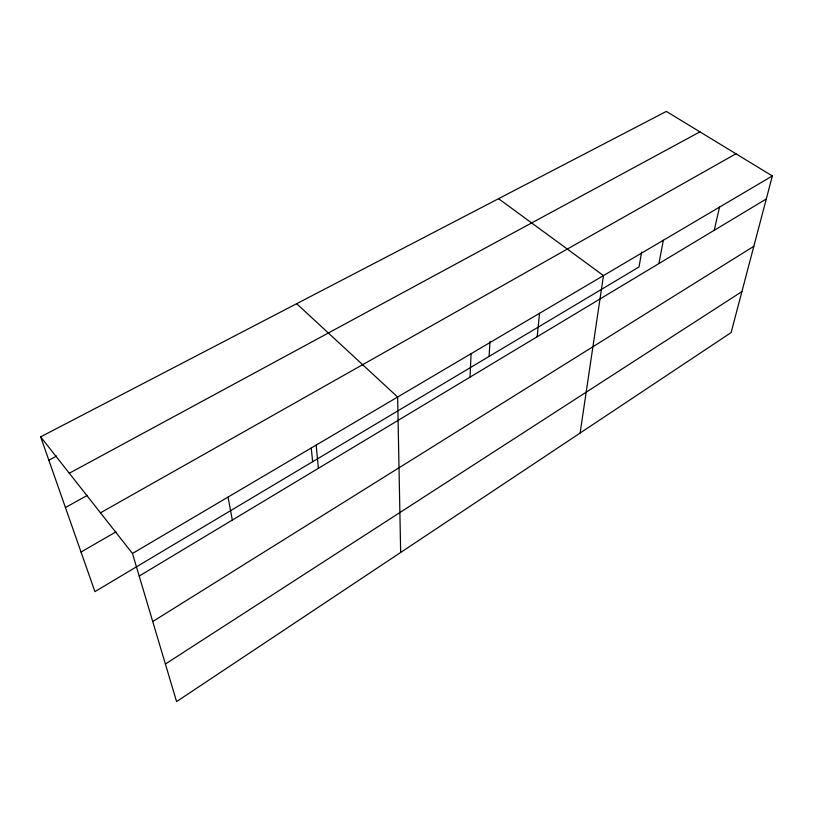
<?xml version="1.0" encoding="UTF-8"?>
<svg xmlns="http://www.w3.org/2000/svg" width="813" height="813" viewBox="0 0 813 813"><rect width="100%" height="100%" fill="white"/><g stroke="black" fill="none" stroke-linecap="round" stroke-linejoin="round"><path stroke-width="1.22" d="M470.036 377.13L471.083 353.696M489.091 356.44L489.985 341.46M537.19 336.745L539.527 313.31M580.116 433.055L603.47 275.587L498.572 198.687M641.64 252.091L639.028 266.969L94.918 591.63L40.65 436.845L666.365 111.411L772.35 175.954L731.121 332.568L176.573 701.589L132.468 553.47L40.65 436.845M658.896 263.564L663.347 240.262M714.221 230.303L719.535 207.112M165.385 664.038L741.913 291.582M152.742 621.549L753.834 246.278M139.196 576.061L766.283 198.992M132.468 553.47L772.35 175.954M81.036 552.027L116.035 531.844M100.466 512.83L735.938 153.779M65.426 507.525L87.53 495.269M69.298 473.237L699.932 131.858M48.841 460.219L56.676 456.052M296.654 303.706L397.638 397.029L400.657 552.474M228.036 497.089L232.345 520.056M311.257 448.095L312.629 461.723M316.155 445.097L318.381 468.318"/></g></svg>
